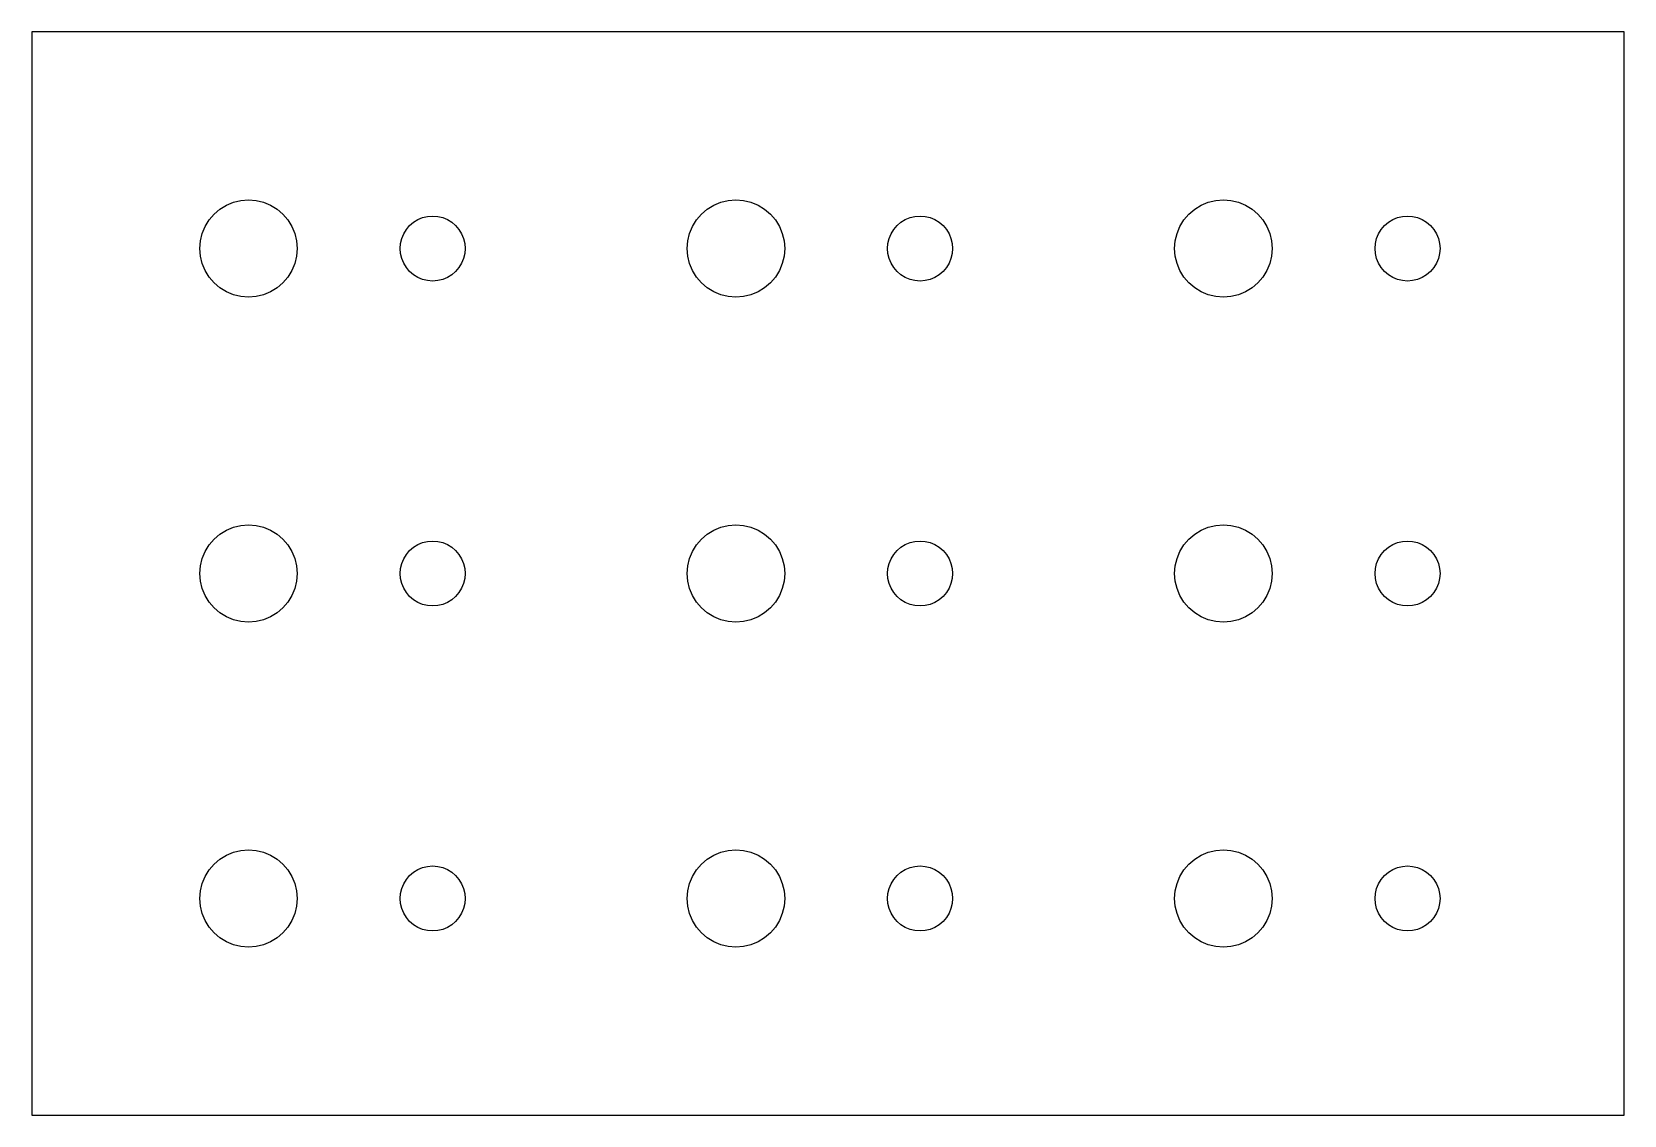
# Model space of a CAD drawing. Header units: metres. Extents: x 0 to 147, y 0 to 100.
import ezdxf

# ---------------------------------------------------------------- set-up
doc = ezdxf.new("R2010")
doc.units = ezdxf.units.M

msp = doc.modelspace()

# ---------------------------------------------------------------- linework, layer by layer
for p, q in [((147, 100), (0, 100)), ((0, 100), (0, 0)), ((147, 0), (147, 100)), ((17.355, 83.6406), (17.957, 84.0095)), ((17.957, 84.0095), (18.6094, 84.2797)), ((18.6094, 84.2797), (19.296, 84.4446)), ((19.296, 84.4446), (20, 84.5)), ((20, 84.5), (20.7039, 84.4446)), ((20.7039, 84.4446), (21.3906, 84.2797)), ((21.3906, 84.2797), (22.043, 84.0095)), ((22.043, 84.0095), (22.645, 83.6406)), ((62.355, 83.6406), (62.957, 84.0095)), ((62.957, 84.0095), (63.6094, 84.2797)), ((63.6094, 84.2797), (64.296, 84.4446)), ((64.296, 84.4446), (65, 84.5)), ((65, 84.5), (65.7039, 84.4446)), ((65.7039, 84.4446), (66.3906, 84.2797)), ((66.3906, 84.2797), (67.043, 84.0095)), ((67.043, 84.0095), (67.645, 83.6406)), ((107.355, 83.6406), (107.957, 84.0095)), ((107.957, 84.0095), (108.609, 84.2797)), ((108.609, 84.2797), (109.296, 84.4446)), ((109.296, 84.4446), (110, 84.5)), ((110, 84.5), (110.704, 84.4446)), ((110.704, 84.4446), (111.391, 84.2797)), ((111.391, 84.2797), (112.043, 84.0095)), ((112.043, 84.0095), (112.645, 83.6406)), ((15.9905, 82.043), (16.3594, 82.645)), ((16.3594, 82.645), (16.818, 83.182)), ((16.818, 83.182), (17.355, 83.6406)), ((22.645, 83.6406), (23.182, 83.182)), ((23.182, 83.182), (23.6406, 82.645)), ((23.6406, 82.645), (24.0095, 82.043)), ((34.8787, 82.1213), (35.2366, 82.427)), ((35.2366, 82.427), (35.638, 82.673)), ((35.638, 82.673), (36.0729, 82.8532)), ((36.0729, 82.8532), (36.5307, 82.9631)), ((36.5307, 82.9631), (37, 83)), ((37, 83), (37.4693, 82.9631)), ((37.4693, 82.9631), (37.927, 82.8532)), ((37.927, 82.8532), (38.362, 82.673)), ((38.362, 82.673), (38.7634, 82.427)), ((38.7634, 82.427), (39.1213, 82.1213)), ((60.9905, 82.043), (61.3594, 82.645)), ((61.3594, 82.645), (61.818, 83.182)), ((61.818, 83.182), (62.355, 83.6406)), ((67.645, 83.6406), (68.182, 83.182)), ((68.182, 83.182), (68.6406, 82.645)), ((68.6406, 82.645), (69.0095, 82.043)), ((79.8787, 82.1213), (80.2366, 82.427)), ((80.2366, 82.427), (80.638, 82.673)), ((80.638, 82.673), (81.0729, 82.8532)), ((81.0729, 82.8532), (81.5307, 82.9631)), ((81.5307, 82.9631), (82, 83)), ((82, 83), (82.4693, 82.9631)), ((82.4693, 82.9631), (82.927, 82.8532)), ((82.927, 82.8532), (83.362, 82.673)), ((83.362, 82.673), (83.7634, 82.427)), ((83.7634, 82.427), (84.1213, 82.1213)), ((105.99, 82.043), (106.359, 82.645)), ((106.359, 82.645), (106.818, 83.182)), ((106.818, 83.182), (107.355, 83.6406)), ((112.645, 83.6406), (113.182, 83.182)), ((113.182, 83.182), (113.641, 82.645)), ((113.641, 82.645), (114.01, 82.043)), ((124.879, 82.1213), (125.237, 82.427)), ((125.237, 82.427), (125.638, 82.673)), ((125.638, 82.673), (126.073, 82.8532)), ((126.073, 82.8532), (126.531, 82.9631)), ((126.531, 82.9631), (127, 83)), ((127, 83), (127.469, 82.9631)), ((127.469, 82.9631), (127.927, 82.8532)), ((127.927, 82.8532), (128.362, 82.673)), ((128.362, 82.673), (128.763, 82.427)), ((128.763, 82.427), (129.121, 82.1213)), ((15.5554, 80.7039), (15.7202, 81.3906)), ((15.7202, 81.3906), (15.9905, 82.043)), ((24.0095, 82.043), (24.2797, 81.3906)), ((24.2797, 81.3906), (24.4446, 80.7039)), ((34.0369, 80.4693), (34.1468, 80.927)), ((34.1468, 80.927), (34.327, 81.362)), ((34.327, 81.362), (34.5729, 81.7634)), ((34.5729, 81.7634), (34.8787, 82.1213)), ((39.1213, 82.1213), (39.427, 81.7634)), ((39.427, 81.7634), (39.673, 81.362)), ((39.673, 81.362), (39.8532, 80.927)), ((39.8532, 80.927), (39.9631, 80.4693)), ((60.5554, 80.7039), (60.7202, 81.3906)), ((60.7202, 81.3906), (60.9905, 82.043)), ((69.0095, 82.043), (69.2797, 81.3906)), ((69.2797, 81.3906), (69.4446, 80.7039)), ((79.0369, 80.4693), (79.1468, 80.927)), ((79.1468, 80.927), (79.327, 81.362)), ((79.327, 81.362), (79.5729, 81.7634)), ((79.5729, 81.7634), (79.8787, 82.1213)), ((84.1213, 82.1213), (84.427, 81.7634)), ((84.427, 81.7634), (84.673, 81.362)), ((84.673, 81.362), (84.8532, 80.927)), ((84.8532, 80.927), (84.9631, 80.4693)), ((105.555, 80.7039), (105.72, 81.3906)), ((105.72, 81.3906), (105.99, 82.043)), ((114.01, 82.043), (114.28, 81.3906)), ((114.28, 81.3906), (114.445, 80.7039)), ((124.037, 80.4693), (124.147, 80.927)), ((124.147, 80.927), (124.327, 81.362)), ((124.327, 81.362), (124.573, 81.7634)), ((124.573, 81.7634), (124.879, 82.1213)), ((129.121, 82.1213), (129.427, 81.7634)), ((129.427, 81.7634), (129.673, 81.362)), ((129.673, 81.362), (129.853, 80.927)), ((129.853, 80.927), (129.963, 80.4693)), ((15.5, 80), (15.5554, 80.7039)), ((15.5554, 79.296), (15.5, 80)), ((24.4446, 80.7039), (24.5, 80)), ((24.5, 80), (24.4446, 79.296)), ((34, 80), (34.0369, 80.4693)), ((34.0369, 79.5307), (34, 80)), ((34.1468, 79.0729), (34.0369, 79.5307)), ((39.9631, 79.5307), (39.8532, 79.0729)), ((39.9631, 80.4693), (40, 80)), ((40, 80), (39.9631, 79.5307)), ((60.5, 80), (60.5554, 80.7039)), ((60.5554, 79.296), (60.5, 80)), ((69.4446, 80.7039), (69.5, 80)), ((69.5, 80), (69.4446, 79.296)), ((79, 80), (79.0369, 80.4693)), ((79.0369, 79.5307), (79, 80)), ((79.1468, 79.0729), (79.0369, 79.5307)), ((84.9631, 79.5307), (84.8532, 79.0729)), ((84.9631, 80.4693), (85, 80)), ((85, 80), (84.9631, 79.5307)), ((105.5, 80), (105.555, 80.7039)), ((105.555, 79.296), (105.5, 80)), ((114.445, 80.7039), (114.5, 80)), ((114.5, 80), (114.445, 79.296)), ((124, 80), (124.037, 80.4693)), ((124.037, 79.5307), (124, 80)), ((124.147, 79.0729), (124.037, 79.5307)), ((129.963, 79.5307), (129.853, 79.0729)), ((129.963, 80.4693), (130, 80)), ((130, 80), (129.963, 79.5307)), ((15.7202, 78.6094), (15.5554, 79.296)), ((15.9905, 77.957), (15.7202, 78.6094)), ((16.3594, 77.355), (15.9905, 77.957)), ((24.0095, 77.957), (23.6406, 77.355)), ((24.2797, 78.6094), (24.0095, 77.957)), ((24.4446, 79.296), (24.2797, 78.6094)), ((34.327, 78.638), (34.1468, 79.0729)), ((34.5729, 78.2366), (34.327, 78.638)), ((34.8787, 77.8787), (34.5729, 78.2366)), ((39.427, 78.2366), (39.1213, 77.8787)), ((39.673, 78.638), (39.427, 78.2366)), ((39.8532, 79.0729), (39.673, 78.638)), ((60.7202, 78.6094), (60.5554, 79.296)), ((60.9905, 77.957), (60.7202, 78.6094)), ((61.3594, 77.355), (60.9905, 77.957)), ((69.0095, 77.957), (68.6406, 77.355)), ((69.2797, 78.6094), (69.0095, 77.957)), ((69.4446, 79.296), (69.2797, 78.6094)), ((79.327, 78.638), (79.1468, 79.0729)), ((79.5729, 78.2366), (79.327, 78.638)), ((79.8787, 77.8787), (79.5729, 78.2366)), ((84.427, 78.2366), (84.1213, 77.8787)), ((84.673, 78.638), (84.427, 78.2366)), ((84.8532, 79.0729), (84.673, 78.638)), ((105.72, 78.6094), (105.555, 79.296)), ((105.99, 77.957), (105.72, 78.6094)), ((106.359, 77.355), (105.99, 77.957)), ((114.01, 77.957), (113.641, 77.355)), ((114.28, 78.6094), (114.01, 77.957)), ((114.445, 79.296), (114.28, 78.6094)), ((124.327, 78.638), (124.147, 79.0729)), ((124.573, 78.2366), (124.327, 78.638)), ((124.879, 77.8787), (124.573, 78.2366)), ((129.427, 78.2366), (129.121, 77.8787)), ((129.673, 78.638), (129.427, 78.2366)), ((129.853, 79.0729), (129.673, 78.638)), ((16.818, 76.818), (16.3594, 77.355)), ((17.355, 76.3594), (16.818, 76.818)), ((23.182, 76.818), (22.645, 76.3594)), ((23.6406, 77.355), (23.182, 76.818)), ((35.2366, 77.5729), (34.8787, 77.8787)), ((35.638, 77.327), (35.2366, 77.5729)), ((36.0729, 77.1468), (35.638, 77.327)), ((36.5307, 77.0369), (36.0729, 77.1468)), ((37, 77), (36.5307, 77.0369)), ((37.4693, 77.0369), (37, 77)), ((37.927, 77.1468), (37.4693, 77.0369)), ((38.362, 77.327), (37.927, 77.1468)), ((38.7634, 77.5729), (38.362, 77.327)), ((39.1213, 77.8787), (38.7634, 77.5729)), ((61.818, 76.818), (61.3594, 77.355)), ((62.355, 76.3594), (61.818, 76.818)), ((68.182, 76.818), (67.645, 76.3594)), ((68.6406, 77.355), (68.182, 76.818)), ((80.2366, 77.5729), (79.8787, 77.8787)), ((80.638, 77.327), (80.2366, 77.5729)), ((81.0729, 77.1468), (80.638, 77.327)), ((81.5307, 77.0369), (81.0729, 77.1468)), ((82, 77), (81.5307, 77.0369)), ((82.4693, 77.0369), (82, 77)), ((82.927, 77.1468), (82.4693, 77.0369)), ((83.362, 77.327), (82.927, 77.1468)), ((83.7634, 77.5729), (83.362, 77.327)), ((84.1213, 77.8787), (83.7634, 77.5729)), ((106.818, 76.818), (106.359, 77.355)), ((107.355, 76.3594), (106.818, 76.818)), ((113.182, 76.818), (112.645, 76.3594)), ((113.641, 77.355), (113.182, 76.818)), ((125.237, 77.5729), (124.879, 77.8787)), ((125.638, 77.327), (125.237, 77.5729)), ((126.073, 77.1468), (125.638, 77.327)), ((126.531, 77.0369), (126.073, 77.1468)), ((127, 77), (126.531, 77.0369)), ((127.469, 77.0369), (127, 77)), ((127.927, 77.1468), (127.469, 77.0369)), ((128.362, 77.327), (127.927, 77.1468)), ((128.763, 77.5729), (128.362, 77.327)), ((129.121, 77.8787), (128.763, 77.5729)), ((17.957, 75.9905), (17.355, 76.3594)), ((18.6094, 75.7202), (17.957, 75.9905)), ((19.296, 75.5554), (18.6094, 75.7202)), ((20, 75.5), (19.296, 75.5554)), ((20.7039, 75.5554), (20, 75.5)), ((21.3906, 75.7202), (20.7039, 75.5554)), ((22.043, 75.9905), (21.3906, 75.7202)), ((22.645, 76.3594), (22.043, 75.9905)), ((62.957, 75.9905), (62.355, 76.3594)), ((63.6094, 75.7202), (62.957, 75.9905)), ((64.296, 75.5554), (63.6094, 75.7202)), ((65, 75.5), (64.296, 75.5554)), ((65.7039, 75.5554), (65, 75.5)), ((66.3906, 75.7202), (65.7039, 75.5554)), ((67.043, 75.9905), (66.3906, 75.7202)), ((67.645, 76.3594), (67.043, 75.9905)), ((107.957, 75.9905), (107.355, 76.3594)), ((108.609, 75.7202), (107.957, 75.9905)), ((109.296, 75.5554), (108.609, 75.7202)), ((110, 75.5), (109.296, 75.5554)), ((110.704, 75.5554), (110, 75.5)), ((111.391, 75.7202), (110.704, 75.5554)), ((112.043, 75.9905), (111.391, 75.7202)), ((112.645, 76.3594), (112.043, 75.9905)), ((18.6094, 54.2797), (19.296, 54.4446)), ((19.296, 54.4446), (20, 54.5)), ((20, 54.5), (20.7039, 54.4446)), ((20.7039, 54.4446), (21.3906, 54.2797)), ((63.6094, 54.2797), (64.296, 54.4446)), ((64.296, 54.4446), (65, 54.5)), ((65, 54.5), (65.7039, 54.4446)), ((65.7039, 54.4446), (66.3906, 54.2797)), ((108.609, 54.2797), (109.296, 54.4446)), ((109.296, 54.4446), (110, 54.5)), ((110, 54.5), (110.704, 54.4446)), ((110.704, 54.4446), (111.391, 54.2797)), ((16.3594, 52.645), (16.818, 53.182)), ((16.818, 53.182), (17.355, 53.6406)), ((17.355, 53.6406), (17.957, 54.0095)), ((17.957, 54.0095), (18.6094, 54.2797)), ((21.3906, 54.2797), (22.043, 54.0095)), ((22.043, 54.0095), (22.645, 53.6406)), ((22.645, 53.6406), (23.182, 53.182)), ((23.182, 53.182), (23.6406, 52.645)), ((36.0729, 52.8532), (36.5307, 52.9631)), ((36.5307, 52.9631), (37, 53)), ((37, 53), (37.4693, 52.9631)), ((37.4693, 52.9631), (37.927, 52.8532)), ((61.3594, 52.645), (61.818, 53.182)), ((61.818, 53.182), (62.355, 53.6406)), ((62.355, 53.6406), (62.957, 54.0095)), ((62.957, 54.0095), (63.6094, 54.2797)), ((66.3906, 54.2797), (67.043, 54.0095)), ((67.043, 54.0095), (67.645, 53.6406)), ((67.645, 53.6406), (68.182, 53.182)), ((68.182, 53.182), (68.6406, 52.645)), ((81.0729, 52.8532), (81.5307, 52.9631)), ((81.5307, 52.9631), (82, 53)), ((82, 53), (82.4693, 52.9631)), ((82.4693, 52.9631), (82.927, 52.8532)), ((106.359, 52.645), (106.818, 53.182)), ((106.818, 53.182), (107.355, 53.6406)), ((107.355, 53.6406), (107.957, 54.0095)), ((107.957, 54.0095), (108.609, 54.2797)), ((111.391, 54.2797), (112.043, 54.0095)), ((112.043, 54.0095), (112.645, 53.6406)), ((112.645, 53.6406), (113.182, 53.182)), ((113.182, 53.182), (113.641, 52.645)), ((126.073, 52.8532), (126.531, 52.9631)), ((126.531, 52.9631), (127, 53)), ((127, 53), (127.469, 52.9631)), ((127.469, 52.9631), (127.927, 52.8532)), ((15.7202, 51.3906), (15.9905, 52.043)), ((15.9905, 52.043), (16.3594, 52.645)), ((23.6406, 52.645), (24.0095, 52.043)), ((24.0095, 52.043), (24.2797, 51.3906)), ((34.327, 51.362), (34.5729, 51.7634)), ((34.5729, 51.7634), (34.8787, 52.1213)), ((34.8787, 52.1213), (35.2366, 52.427)), ((35.2366, 52.427), (35.638, 52.673)), ((35.638, 52.673), (36.0729, 52.8532)), ((37.927, 52.8532), (38.362, 52.673)), ((38.362, 52.673), (38.7634, 52.427)), ((38.7634, 52.427), (39.1213, 52.1213)), ((39.1213, 52.1213), (39.427, 51.7634)), ((39.427, 51.7634), (39.673, 51.362)), ((60.7202, 51.3906), (60.9905, 52.043)), ((60.9905, 52.043), (61.3594, 52.645)), ((68.6406, 52.645), (69.0095, 52.043)), ((69.0095, 52.043), (69.2797, 51.3906)), ((79.327, 51.362), (79.5729, 51.7634)), ((79.5729, 51.7634), (79.8787, 52.1213)), ((79.8787, 52.1213), (80.2366, 52.427)), ((80.2366, 52.427), (80.638, 52.673)), ((80.638, 52.673), (81.0729, 52.8532)), ((82.927, 52.8532), (83.362, 52.673)), ((83.362, 52.673), (83.7634, 52.427)), ((83.7634, 52.427), (84.1213, 52.1213)), ((84.1213, 52.1213), (84.427, 51.7634)), ((84.427, 51.7634), (84.673, 51.362)), ((105.72, 51.3906), (105.99, 52.043)), ((105.99, 52.043), (106.359, 52.645)), ((113.641, 52.645), (114.01, 52.043)), ((114.01, 52.043), (114.28, 51.3906)), ((124.327, 51.362), (124.573, 51.7634)), ((124.573, 51.7634), (124.879, 52.1213)), ((124.879, 52.1213), (125.237, 52.427)), ((125.237, 52.427), (125.638, 52.673)), ((125.638, 52.673), (126.073, 52.8532)), ((127.927, 52.8532), (128.362, 52.673)), ((128.362, 52.673), (128.763, 52.427)), ((128.763, 52.427), (129.121, 52.1213)), ((129.121, 52.1213), (129.427, 51.7634)), ((129.427, 51.7634), (129.673, 51.362)), ((15.5, 50), (15.5554, 50.7039)), ((15.5554, 49.296), (15.5, 50)), ((15.5554, 50.7039), (15.7202, 51.3906)), ((24.2797, 51.3906), (24.4446, 50.7039)), ((24.4446, 50.7039), (24.5, 50)), ((24.5, 50), (24.4446, 49.296)), ((34, 50), (34.0369, 50.4693)), ((34.0369, 49.5307), (34, 50)), ((34.0369, 50.4693), (34.1468, 50.927)), ((34.1468, 50.927), (34.327, 51.362)), ((39.673, 51.362), (39.8532, 50.927)), ((39.8532, 50.927), (39.9631, 50.4693)), ((39.9631, 50.4693), (40, 50)), ((40, 50), (39.9631, 49.5307)), ((60.5, 50), (60.5554, 50.7039)), ((60.5554, 49.296), (60.5, 50)), ((60.5554, 50.7039), (60.7202, 51.3906)), ((69.2797, 51.3906), (69.4446, 50.7039)), ((69.4446, 50.7039), (69.5, 50)), ((69.5, 50), (69.4446, 49.296)), ((79, 50), (79.0369, 50.4693)), ((79.0369, 49.5307), (79, 50)), ((79.0369, 50.4693), (79.1468, 50.927)), ((79.1468, 50.927), (79.327, 51.362)), ((84.673, 51.362), (84.8532, 50.927)), ((84.8532, 50.927), (84.9631, 50.4693)), ((84.9631, 50.4693), (85, 50)), ((85, 50), (84.9631, 49.5307)), ((105.5, 50), (105.555, 50.7039)), ((105.555, 49.296), (105.5, 50)), ((105.555, 50.7039), (105.72, 51.3906)), ((114.28, 51.3906), (114.445, 50.7039)), ((114.445, 50.7039), (114.5, 50)), ((114.5, 50), (114.445, 49.296)), ((124, 50), (124.037, 50.4693)), ((124.037, 49.5307), (124, 50)), ((124.037, 50.4693), (124.147, 50.927)), ((124.147, 50.927), (124.327, 51.362)), ((129.673, 51.362), (129.853, 50.927)), ((129.853, 50.927), (129.963, 50.4693)), ((129.963, 50.4693), (130, 50)), ((130, 50), (129.963, 49.5307)), ((15.7202, 48.6094), (15.5554, 49.296)), ((15.9905, 47.957), (15.7202, 48.6094)), ((24.2797, 48.6094), (24.0095, 47.957)), ((24.4446, 49.296), (24.2797, 48.6094)), ((34.1468, 49.0729), (34.0369, 49.5307)), ((34.327, 48.638), (34.1468, 49.0729)), ((34.5729, 48.2366), (34.327, 48.638)), ((39.673, 48.638), (39.427, 48.2366)), ((39.8532, 49.0729), (39.673, 48.638)), ((39.9631, 49.5307), (39.8532, 49.0729)), ((60.7202, 48.6094), (60.5554, 49.296)), ((60.9905, 47.957), (60.7202, 48.6094)), ((69.2797, 48.6094), (69.0095, 47.957)), ((69.4446, 49.296), (69.2797, 48.6094)), ((79.1468, 49.0729), (79.0369, 49.5307)), ((79.327, 48.638), (79.1468, 49.0729)), ((79.5729, 48.2366), (79.327, 48.638)), ((84.673, 48.638), (84.427, 48.2366)), ((84.8532, 49.0729), (84.673, 48.638)), ((84.9631, 49.5307), (84.8532, 49.0729)), ((105.72, 48.6094), (105.555, 49.296)), ((105.99, 47.957), (105.72, 48.6094)), ((114.28, 48.6094), (114.01, 47.957)), ((114.445, 49.296), (114.28, 48.6094)), ((124.147, 49.0729), (124.037, 49.5307)), ((124.327, 48.638), (124.147, 49.0729)), ((124.573, 48.2366), (124.327, 48.638)), ((129.673, 48.638), (129.427, 48.2366)), ((129.853, 49.0729), (129.673, 48.638)), ((129.963, 49.5307), (129.853, 49.0729)), ((16.3594, 47.355), (15.9905, 47.957)), ((16.818, 46.818), (16.3594, 47.355)), ((23.6406, 47.355), (23.182, 46.818)), ((24.0095, 47.957), (23.6406, 47.355)), ((34.8787, 47.8787), (34.5729, 48.2366)), ((35.2366, 47.5729), (34.8787, 47.8787)), ((35.638, 47.327), (35.2366, 47.5729)), ((36.0729, 47.1468), (35.638, 47.327)), ((36.5307, 47.0369), (36.0729, 47.1468)), ((37.927, 47.1468), (37.4693, 47.0369)), ((38.362, 47.327), (37.927, 47.1468)), ((38.7634, 47.5729), (38.362, 47.327)), ((39.1213, 47.8787), (38.7634, 47.5729)), ((39.427, 48.2366), (39.1213, 47.8787)), ((61.3594, 47.355), (60.9905, 47.957)), ((61.818, 46.818), (61.3594, 47.355)), ((68.6406, 47.355), (68.182, 46.818)), ((69.0095, 47.957), (68.6406, 47.355)), ((79.8787, 47.8787), (79.5729, 48.2366)), ((80.2366, 47.5729), (79.8787, 47.8787)), ((80.638, 47.327), (80.2366, 47.5729)), ((81.0729, 47.1468), (80.638, 47.327)), ((81.5307, 47.0369), (81.0729, 47.1468)), ((82.927, 47.1468), (82.4693, 47.0369)), ((83.362, 47.327), (82.927, 47.1468)), ((83.7634, 47.5729), (83.362, 47.327)), ((84.1213, 47.8787), (83.7634, 47.5729)), ((84.427, 48.2366), (84.1213, 47.8787)), ((106.359, 47.355), (105.99, 47.957)), ((106.818, 46.818), (106.359, 47.355)), ((113.641, 47.355), (113.182, 46.818)), ((114.01, 47.957), (113.641, 47.355)), ((124.879, 47.8787), (124.573, 48.2366)), ((125.237, 47.5729), (124.879, 47.8787)), ((125.638, 47.327), (125.237, 47.5729)), ((126.073, 47.1468), (125.638, 47.327)), ((126.531, 47.0369), (126.073, 47.1468)), ((127.927, 47.1468), (127.469, 47.0369)), ((128.362, 47.327), (127.927, 47.1468)), ((128.763, 47.5729), (128.362, 47.327)), ((129.121, 47.8787), (128.763, 47.5729)), ((129.427, 48.2366), (129.121, 47.8787)), ((17.355, 46.3594), (16.818, 46.818)), ((17.957, 45.9905), (17.355, 46.3594)), ((18.6094, 45.7202), (17.957, 45.9905)), ((19.296, 45.5554), (18.6094, 45.7202)), ((21.3906, 45.7202), (20.7039, 45.5554)), ((22.043, 45.9905), (21.3906, 45.7202)), ((22.645, 46.3594), (22.043, 45.9905)), ((23.182, 46.818), (22.645, 46.3594)), ((37, 47), (36.5307, 47.0369)), ((37.4693, 47.0369), (37, 47)), ((62.355, 46.3594), (61.818, 46.818)), ((62.957, 45.9905), (62.355, 46.3594)), ((63.6094, 45.7202), (62.957, 45.9905)), ((64.296, 45.5554), (63.6094, 45.7202)), ((66.3906, 45.7202), (65.7039, 45.5554)), ((67.043, 45.9905), (66.3906, 45.7202)), ((67.645, 46.3594), (67.043, 45.9905)), ((68.182, 46.818), (67.645, 46.3594)), ((82, 47), (81.5307, 47.0369)), ((82.4693, 47.0369), (82, 47)), ((107.355, 46.3594), (106.818, 46.818)), ((107.957, 45.9905), (107.355, 46.3594)), ((108.609, 45.7202), (107.957, 45.9905)), ((109.296, 45.5554), (108.609, 45.7202)), ((111.391, 45.7202), (110.704, 45.5554)), ((112.043, 45.9905), (111.391, 45.7202)), ((112.645, 46.3594), (112.043, 45.9905)), ((113.182, 46.818), (112.645, 46.3594)), ((127, 47), (126.531, 47.0369)), ((127.469, 47.0369), (127, 47)), ((20, 45.5), (19.296, 45.5554)), ((20.7039, 45.5554), (20, 45.5)), ((65, 45.5), (64.296, 45.5554)), ((65.7039, 45.5554), (65, 45.5)), ((110, 45.5), (109.296, 45.5554)), ((110.704, 45.5554), (110, 45.5)), ((16.818, 23.182), (17.355, 23.6406)), ((17.355, 23.6406), (17.957, 24.0095)), ((17.957, 24.0095), (18.6094, 24.2797)), ((18.6094, 24.2797), (19.296, 24.4446)), ((19.296, 24.4446), (20, 24.5)), ((20, 24.5), (20.7039, 24.4446)), ((20.7039, 24.4446), (21.3906, 24.2797)), ((21.3906, 24.2797), (22.043, 24.0095)), ((22.043, 24.0095), (22.645, 23.6406)), ((22.645, 23.6406), (23.182, 23.182)), ((61.818, 23.182), (62.355, 23.6406)), ((62.355, 23.6406), (62.957, 24.0095)), ((62.957, 24.0095), (63.6094, 24.2797)), ((63.6094, 24.2797), (64.296, 24.4446)), ((64.296, 24.4446), (65, 24.5)), ((65, 24.5), (65.7039, 24.4446)), ((65.7039, 24.4446), (66.3906, 24.2797)), ((66.3906, 24.2797), (67.043, 24.0095)), ((67.043, 24.0095), (67.645, 23.6406)), ((67.645, 23.6406), (68.182, 23.182)), ((106.818, 23.182), (107.355, 23.6406)), ((107.355, 23.6406), (107.957, 24.0095)), ((107.957, 24.0095), (108.609, 24.2797)), ((108.609, 24.2797), (109.296, 24.4446)), ((109.296, 24.4446), (110, 24.5)), ((110, 24.5), (110.704, 24.4446)), ((110.704, 24.4446), (111.391, 24.2797)), ((111.391, 24.2797), (112.043, 24.0095)), ((112.043, 24.0095), (112.645, 23.6406)), ((112.645, 23.6406), (113.182, 23.182)), ((15.9905, 22.043), (16.3594, 22.645)), ((16.3594, 22.645), (16.818, 23.182)), ((23.182, 23.182), (23.6406, 22.645)), ((23.6406, 22.645), (24.0095, 22.043)), ((34.5729, 21.7634), (34.8787, 22.1213)), ((34.8787, 22.1213), (35.2366, 22.427)), ((35.2366, 22.427), (35.638, 22.673)), ((35.638, 22.673), (36.0729, 22.8532)), ((36.0729, 22.8532), (36.5307, 22.9631)), ((36.5307, 22.9631), (37, 23)), ((37, 23), (37.4693, 22.9631)), ((37.4693, 22.9631), (37.927, 22.8532)), ((37.927, 22.8532), (38.362, 22.673)), ((38.362, 22.673), (38.7634, 22.427)), ((38.7634, 22.427), (39.1213, 22.1213)), ((39.1213, 22.1213), (39.427, 21.7634)), ((60.9905, 22.043), (61.3594, 22.645)), ((61.3594, 22.645), (61.818, 23.182)), ((68.182, 23.182), (68.6406, 22.645)), ((68.6406, 22.645), (69.0095, 22.043)), ((79.5729, 21.7634), (79.8787, 22.1213)), ((79.8787, 22.1213), (80.2366, 22.427)), ((80.2366, 22.427), (80.638, 22.673)), ((80.638, 22.673), (81.0729, 22.8532)), ((81.0729, 22.8532), (81.5307, 22.9631)), ((81.5307, 22.9631), (82, 23)), ((82, 23), (82.4693, 22.9631)), ((82.4693, 22.9631), (82.927, 22.8532)), ((82.927, 22.8532), (83.362, 22.673)), ((83.362, 22.673), (83.7634, 22.427)), ((83.7634, 22.427), (84.1213, 22.1213)), ((84.1213, 22.1213), (84.427, 21.7634)), ((105.99, 22.043), (106.359, 22.645)), ((106.359, 22.645), (106.818, 23.182)), ((113.182, 23.182), (113.641, 22.645)), ((113.641, 22.645), (114.01, 22.043)), ((124.573, 21.7634), (124.879, 22.1213)), ((124.879, 22.1213), (125.237, 22.427)), ((125.237, 22.427), (125.638, 22.673)), ((125.638, 22.673), (126.073, 22.8532)), ((126.073, 22.8532), (126.531, 22.9631)), ((126.531, 22.9631), (127, 23)), ((127, 23), (127.469, 22.9631)), ((127.469, 22.9631), (127.927, 22.8532)), ((127.927, 22.8532), (128.362, 22.673)), ((128.362, 22.673), (128.763, 22.427)), ((128.763, 22.427), (129.121, 22.1213)), ((129.121, 22.1213), (129.427, 21.7634)), ((15.5, 20), (15.5554, 20.7039)), ((15.5554, 20.7039), (15.7202, 21.3906)), ((15.7202, 21.3906), (15.9905, 22.043)), ((24.0095, 22.043), (24.2797, 21.3906)), ((24.2797, 21.3906), (24.4446, 20.7039)), ((24.4446, 20.7039), (24.5, 20)), ((34.0369, 20.4693), (34.1468, 20.927)), ((34.1468, 20.927), (34.327, 21.362)), ((34.327, 21.362), (34.5729, 21.7634)), ((39.427, 21.7634), (39.673, 21.362)), ((39.673, 21.362), (39.8532, 20.927)), ((39.8532, 20.927), (39.9631, 20.4693)), ((60.5, 20), (60.5554, 20.7039)), ((60.5554, 20.7039), (60.7202, 21.3906)), ((60.7202, 21.3906), (60.9905, 22.043)), ((69.0095, 22.043), (69.2797, 21.3906)), ((69.2797, 21.3906), (69.4446, 20.7039)), ((69.4446, 20.7039), (69.5, 20)), ((79.0369, 20.4693), (79.1468, 20.927)), ((79.1468, 20.927), (79.327, 21.362)), ((79.327, 21.362), (79.5729, 21.7634)), ((84.427, 21.7634), (84.673, 21.362)), ((84.673, 21.362), (84.8532, 20.927)), ((84.8532, 20.927), (84.9631, 20.4693)), ((105.5, 20), (105.555, 20.7039)), ((105.555, 20.7039), (105.72, 21.3906)), ((105.72, 21.3906), (105.99, 22.043)), ((114.01, 22.043), (114.28, 21.3906)), ((114.28, 21.3906), (114.445, 20.7039)), ((114.445, 20.7039), (114.5, 20)), ((124.037, 20.4693), (124.147, 20.927)), ((124.147, 20.927), (124.327, 21.362)), ((124.327, 21.362), (124.573, 21.7634)), ((129.427, 21.7634), (129.673, 21.362)), ((129.673, 21.362), (129.853, 20.927)), ((129.853, 20.927), (129.963, 20.4693)), ((15.5554, 19.296), (15.5, 20)), ((15.7202, 18.6094), (15.5554, 19.296)), ((24.4446, 19.296), (24.2797, 18.6094)), ((24.5, 20), (24.4446, 19.296)), ((34, 20), (34.0369, 20.4693)), ((34.0369, 19.5307), (34, 20)), ((34.1468, 19.0729), (34.0369, 19.5307)), ((39.9631, 19.5307), (39.8532, 19.0729)), ((39.9631, 20.4693), (40, 20)), ((40, 20), (39.9631, 19.5307)), ((60.5554, 19.296), (60.5, 20)), ((60.7202, 18.6094), (60.5554, 19.296)), ((69.4446, 19.296), (69.2797, 18.6094)), ((69.5, 20), (69.4446, 19.296)), ((79, 20), (79.0369, 20.4693)), ((79.0369, 19.5307), (79, 20)), ((79.1468, 19.0729), (79.0369, 19.5307)), ((84.9631, 19.5307), (84.8532, 19.0729)), ((84.9631, 20.4693), (85, 20)), ((85, 20), (84.9631, 19.5307)), ((105.555, 19.296), (105.5, 20)), ((105.72, 18.6094), (105.555, 19.296)), ((114.445, 19.296), (114.28, 18.6094)), ((114.5, 20), (114.445, 19.296)), ((124, 20), (124.037, 20.4693)), ((124.037, 19.5307), (124, 20)), ((124.147, 19.0729), (124.037, 19.5307)), ((129.963, 19.5307), (129.853, 19.0729)), ((129.963, 20.4693), (130, 20)), ((130, 20), (129.963, 19.5307)), ((15.9905, 17.957), (15.7202, 18.6094)), ((16.3594, 17.355), (15.9905, 17.957)), ((24.0095, 17.957), (23.6406, 17.355)), ((24.2797, 18.6094), (24.0095, 17.957)), ((34.327, 18.638), (34.1468, 19.0729)), ((34.5729, 18.2366), (34.327, 18.638)), ((34.8787, 17.8787), (34.5729, 18.2366)), ((35.2366, 17.5729), (34.8787, 17.8787)), ((39.1213, 17.8787), (38.7634, 17.5729)), ((39.427, 18.2366), (39.1213, 17.8787)), ((39.673, 18.638), (39.427, 18.2366)), ((39.8532, 19.0729), (39.673, 18.638)), ((60.9905, 17.957), (60.7202, 18.6094)), ((61.3594, 17.355), (60.9905, 17.957)), ((69.0095, 17.957), (68.6406, 17.355)), ((69.2797, 18.6094), (69.0095, 17.957)), ((79.327, 18.638), (79.1468, 19.0729)), ((79.5729, 18.2366), (79.327, 18.638)), ((79.8787, 17.8787), (79.5729, 18.2366)), ((80.2366, 17.5729), (79.8787, 17.8787)), ((84.1213, 17.8787), (83.7634, 17.5729)), ((84.427, 18.2366), (84.1213, 17.8787)), ((84.673, 18.638), (84.427, 18.2366)), ((84.8532, 19.0729), (84.673, 18.638)), ((105.99, 17.957), (105.72, 18.6094)), ((106.359, 17.355), (105.99, 17.957)), ((114.01, 17.957), (113.641, 17.355)), ((114.28, 18.6094), (114.01, 17.957)), ((124.327, 18.638), (124.147, 19.0729)), ((124.573, 18.2366), (124.327, 18.638)), ((124.879, 17.8787), (124.573, 18.2366)), ((125.237, 17.5729), (124.879, 17.8787)), ((129.121, 17.8787), (128.763, 17.5729)), ((129.427, 18.2366), (129.121, 17.8787)), ((129.673, 18.638), (129.427, 18.2366)), ((129.853, 19.0729), (129.673, 18.638)), ((16.818, 16.818), (16.3594, 17.355)), ((17.355, 16.3594), (16.818, 16.818)), ((17.957, 15.9905), (17.355, 16.3594)), ((22.645, 16.3594), (22.043, 15.9905)), ((23.182, 16.818), (22.645, 16.3594)), ((23.6406, 17.355), (23.182, 16.818)), ((35.638, 17.327), (35.2366, 17.5729)), ((36.0729, 17.1468), (35.638, 17.327)), ((36.5307, 17.0369), (36.0729, 17.1468)), ((37, 17), (36.5307, 17.0369)), ((37.4693, 17.0369), (37, 17)), ((37.927, 17.1468), (37.4693, 17.0369)), ((38.362, 17.327), (37.927, 17.1468)), ((38.7634, 17.5729), (38.362, 17.327)), ((61.818, 16.818), (61.3594, 17.355)), ((62.355, 16.3594), (61.818, 16.818)), ((62.957, 15.9905), (62.355, 16.3594)), ((67.645, 16.3594), (67.043, 15.9905)), ((68.182, 16.818), (67.645, 16.3594)), ((68.6406, 17.355), (68.182, 16.818)), ((80.638, 17.327), (80.2366, 17.5729)), ((81.0729, 17.1468), (80.638, 17.327)), ((81.5307, 17.0369), (81.0729, 17.1468)), ((82, 17), (81.5307, 17.0369)), ((82.4693, 17.0369), (82, 17)), ((82.927, 17.1468), (82.4693, 17.0369)), ((83.362, 17.327), (82.927, 17.1468)), ((83.7634, 17.5729), (83.362, 17.327)), ((106.818, 16.818), (106.359, 17.355)), ((107.355, 16.3594), (106.818, 16.818)), ((107.957, 15.9905), (107.355, 16.3594)), ((112.645, 16.3594), (112.043, 15.9905)), ((113.182, 16.818), (112.645, 16.3594)), ((113.641, 17.355), (113.182, 16.818)), ((125.638, 17.327), (125.237, 17.5729)), ((126.073, 17.1468), (125.638, 17.327)), ((126.531, 17.0369), (126.073, 17.1468)), ((127, 17), (126.531, 17.0369)), ((127.469, 17.0369), (127, 17)), ((127.927, 17.1468), (127.469, 17.0369)), ((128.362, 17.327), (127.927, 17.1468)), ((128.763, 17.5729), (128.362, 17.327)), ((18.6094, 15.7202), (17.957, 15.9905)), ((19.296, 15.5554), (18.6094, 15.7202)), ((20, 15.5), (19.296, 15.5554)), ((20.7039, 15.5554), (20, 15.5)), ((21.3906, 15.7202), (20.7039, 15.5554)), ((22.043, 15.9905), (21.3906, 15.7202)), ((63.6094, 15.7202), (62.957, 15.9905)), ((64.296, 15.5554), (63.6094, 15.7202)), ((65, 15.5), (64.296, 15.5554)), ((65.7039, 15.5554), (65, 15.5)), ((66.3906, 15.7202), (65.7039, 15.5554)), ((67.043, 15.9905), (66.3906, 15.7202)), ((108.609, 15.7202), (107.957, 15.9905)), ((109.296, 15.5554), (108.609, 15.7202)), ((110, 15.5), (109.296, 15.5554)), ((110.704, 15.5554), (110, 15.5)), ((111.391, 15.7202), (110.704, 15.5554)), ((112.043, 15.9905), (111.391, 15.7202)), ((0, 0), (147, 0))]:
    msp.add_line(p, q)

doc.saveas('drawing.dxf')
